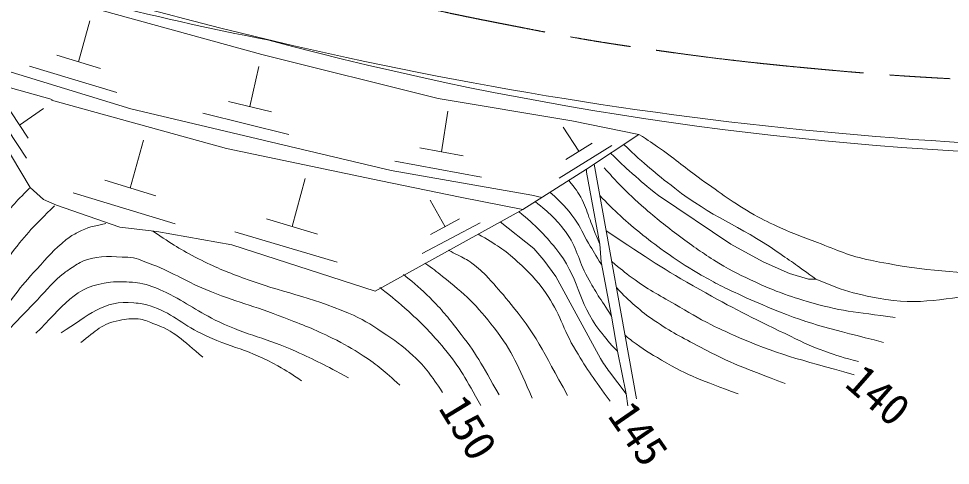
# Model space of a CAD drawing. Units: millimetres, scale not verified. Extents: x 40000 to 680000, y 20000 to 380000.
# Drawn here: x 163273 to 216938, y 246845 to 272596 of the extents above; entities that cross this region are included whole.
import ezdxf
from ezdxf.enums import TextEntityAlignment as Align

# ---------------------------------------------------------------- set-up
doc = ezdxf.new("R2010")
doc.units = ezdxf.units.MM
doc.header["$LTSCALE"] = 1000
doc.linetypes.add('CHAIN', pattern=[18.5, 12, -1.5, 3.5, -1.5])
doc.layers.add('M-BGD', color=7, linetype='Continuous', lineweight=13)
doc.layers.add('M-BMK', color=2, linetype='CHAIN', lineweight=13)
doc.styles.add('ＭＳ ゴシック', font='')
doc.styles.get('ＭＳ ゴシック').set_extended_font_data('MS Gothic')

msp = doc.modelspace()

# ---------------------------------------------------------------- linework, layer by layer
at = {"layer": 'M-BGD'}
for p, q in [((159835, 275350), (177276, 270524)), ((166725, 270104), (167382, 272466)), ((159496, 270524), (169741, 267392)), ((167982, 269722), (165468, 270486)), ((168933, 268335), (163906, 269862)), ((176597, 267523), (177109, 269844)), ((177834, 267219), (175361, 267827)), ((163717, 264559), (161728, 267570)), ((163325, 266462), (164708, 267423)), ((169741, 267392), (184727, 263836)), ((187622, 264921), (187991, 267262)), ((163822, 265709), (162828, 267215)), ((178827, 265926), (173882, 267141)), ((195543, 264949), (194629, 266342)), ((169701, 262831), (170468, 265590)), ((188870, 264694), (186373, 265149)), ((197436, 265286), (194404, 263399)), ((196301, 265421), (194785, 264477)), ((189937, 263467), (184942, 264377)), ((196416, 264207), (198866, 250672)), ((184727, 263836), (192840, 262421)), ((192320, 261588), (195987, 263920)), ((171169, 262385), (168233, 263277)), ((179024, 260610), (179778, 263373)), ((172280, 260764), (166409, 262549)), ((192840, 262421), (193411, 262282)), ((187833, 260604), (186970, 262137)), ((180494, 260171), (177554, 261050)), ((189851, 260825), (186524, 259053)), ((188665, 261047), (187001, 260161)), ((181612, 258556), (175733, 260313)), ((198273, 250966), (198354, 250272))]:
    msp.add_line(p, q, dxfattribs=at)
for points in [[(177276, 270524), (187436, 267984), (195141, 266714), (198991, 265925)], [(192320, 261588), (183817, 256882), (175553, 259561), (171238, 260318), (169102, 260567), (165461, 261837), (164699, 262176), (163937, 262853), (160042, 269373), (165207, 267933)], [(165169, 267900), (175244, 265106), (184134, 263243), (188706, 262312), (192320, 261588)], [(198991, 265925), (195987, 263920), (195987, 263751), (196749, 259602)], [(210583, 257027), (209195, 257570), (208772, 257570), (207671, 257909), (206147, 258586), (204285, 259602), (200136, 262396)], [(196778, 253003), (194209, 257740), (193532, 258671), (192939, 259348), (191016, 260875)], [(196529, 260097), (196749, 259602), (196834, 258586), (197427, 255454), (197765, 253422), (198273, 250966), (197308, 252233)]]:
    msp.add_lwpolyline(points, dxfattribs=at)
for centre, radius, start, end in [((231889, 499093), 234083, 251.48334, 268.15112), ((204844, 414910), 146098, 251.18213, 259.25875), ((228565, 460855), 196215, 254.94987, 268.81888)]:
    msp.add_arc(centre, radius, start, end, dxfattribs=at)
for points, knots in [([(198991, 265925), (199596, 265539), (199758, 265427), (200240, 265095), (201186, 264443), (201653, 263991), (202591, 263328), (203759, 262501), (204395, 262002), (205639, 261296), (206218, 260967), (206555, 260804), (207163, 260534), (207977, 260172), (208446, 260000), (209280, 259687), (210455, 259245), (211099, 258924), (212328, 258671), (215182, 258083), (216834, 257975), (219746, 257887), (221030, 257848), (221481, 257828), (223034, 257868)], [0, 0, 0, 0, 1, 1, 1, 2, 2, 2, 3, 3, 3, 4, 4, 4, 5, 5, 5, 6, 6, 6, 7, 7, 7, 8, 8, 8, 8]), ([(198121, 265344), (199427, 264109), (199870, 263753), (201067, 262820), (203206, 261152), (204733, 260698), (206965, 259158), (207845, 258550), (208145, 258350), (209195, 257570)], [0, 0, 0, 0, 1, 1, 1, 2, 2, 2, 3, 3, 3, 3]), ([(197366, 264840), (197951, 264267), (198113, 264112), (198612, 263666), (199190, 263150), (199395, 262990), (200136, 262396)], [0, 0, 0, 0, 1, 1, 1, 2, 2, 2, 2]), ([(197003, 264005), (197395, 263552), (197511, 263429), (197850, 263074), (198415, 262481), (198759, 262175), (199374, 261634), (200169, 260936), (200638, 260568), (201491, 259941), (202296, 259349), (202754, 259023), (203607, 258502), (204402, 258015), (204881, 257797), (205724, 257401), (206180, 257187), (206439, 257073), (206909, 256893), (207593, 256631), (207986, 256511), (208687, 256300), (210619, 255720), (211378, 255697), (213767, 255369)], [0, 0, 0, 0, 1, 1, 1, 2, 2, 2, 3, 3, 3, 4, 4, 4, 5, 5, 5, 6, 6, 6, 7, 7, 7, 8, 8, 8, 8]), ([(194954, 263263), (195345, 262782), (195487, 262615), (195733, 262142), (195956, 261713), (196007, 261440), (196183, 260989), (196329, 260613), (196399, 260433), (196529, 260097)], [0, 0, 0, 0, 1, 1, 1, 2, 2, 2, 3, 3, 3, 3]), ([(158311, 255284), (158558, 255501), (158625, 255590), (158819, 255792), (160456, 257502), (160597, 259062), (162121, 260872), (162784, 261660), (163028, 261961), (163899, 262820)], [0, 0, 0, 0, 1, 1, 1, 2, 2, 2, 3, 3, 3, 3]), ([(193885, 262583), (194583, 261931), (194842, 261715), (195310, 261042), (195665, 260530), (195784, 260194), (196098, 259657), (196382, 259171), (196475, 259016), (196838, 258420)], [0, 0, 0, 0, 1, 1, 1, 2, 2, 2, 3, 3, 3, 3]), ([(193034, 262042), (193874, 261369), (194191, 261085), (194764, 260324), (195450, 259411), (195482, 258690), (196037, 257692), (196538, 256793), (196736, 256487), (197427, 255454)], [0, 0, 0, 0, 1, 1, 1, 2, 2, 2, 3, 3, 3, 3]), ([(196743, 262399), (197220, 261903), (197354, 261766), (197765, 261380), (198244, 260931), (198528, 260696), (199035, 260280), (199582, 259831), (199898, 259589), (200475, 259179), (201215, 258653), (201638, 258367), (202422, 257909), (203290, 257401), (203796, 257147), (204708, 256724), (205460, 256374), (205888, 256191), (206655, 255877), (209086, 254884), (210032, 254732), (213090, 253930)], [0, 0, 0, 0, 1, 1, 1, 2, 2, 2, 3, 3, 3, 4, 4, 4, 5, 5, 5, 6, 6, 6, 7, 7, 7, 7]), ([(160089, 254946), (160462, 255315), (160564, 255452), (160851, 255792), (161826, 256951), (161968, 257888), (162883, 259094), (163745, 260232), (164135, 260624), (165338, 261804)], [0, 0, 0, 0, 1, 1, 1, 2, 2, 2, 3, 3, 3, 3]), ([(192098, 261466), (193125, 260610), (193460, 260245), (194209, 259348), (195557, 257736), (195446, 256254), (196749, 254607), (197128, 254129), (197265, 253930), (197765, 253422)], [0, 0, 0, 0, 1, 1, 1, 2, 2, 2, 3, 3, 3, 3]), ([(161867, 255030), (162962, 256545), (163266, 257022), (164322, 258163), (164957, 258850), (165286, 259270), (166015, 259856), (166258, 260052), (166418, 260132), (166693, 260280), (167273, 260591), (167558, 260617), (168301, 260788)], [0, 0, 0, 0, 1, 1, 1, 2, 2, 2, 3, 3, 3, 4, 4, 4, 4]), ([(171001, 260346), (172200, 259550), (172564, 259300), (173635, 258756), (174599, 258266), (175161, 258030), (176175, 257655), (178530, 256785), (179959, 256598), (182271, 255623), (183076, 255284), (183495, 255011), (184219, 254522), (184942, 254034), (185360, 253765), (185997, 253168), (186768, 252443), (187000, 252067), (187690, 251051)], [0, 0, 0, 0, 1, 1, 1, 2, 2, 2, 3, 3, 3, 4, 4, 4, 5, 5, 5, 6, 6, 6, 6]), ([(197110, 260373), (199629, 258692), (200339, 258203), (202507, 256978), (204387, 255915), (205474, 255379), (207417, 254438), (208297, 254012), (208784, 253754), (209703, 253422), (210451, 253152), (210726, 253071), (211651, 252829)], [0, 0, 0, 0, 1, 1, 1, 2, 2, 2, 3, 3, 3, 4, 4, 4, 4]), ([(189745, 260181), (190819, 259534), (191206, 259316), (192008, 258586), (192701, 257956), (193074, 257572), (193617, 256808), (194471, 255606), (194603, 254724), (195364, 253461), (196074, 252281), (196362, 251881), (197342, 250543)], [0, 0, 0, 0, 1, 1, 1, 2, 2, 2, 3, 3, 3, 4, 4, 4, 4]), ([(188036, 259248), (188282, 259120), (188345, 259085), (188542, 258978), (188874, 258798), (189084, 258732), (189383, 258502), (189773, 258202), (189977, 258012), (190315, 257655), (190797, 257144), (191052, 256842), (191500, 256300), (193090, 254376), (193445, 253474), (194887, 250882)], [0, 0, 0, 0, 1, 1, 1, 2, 2, 2, 3, 3, 3, 4, 4, 4, 5, 5, 5, 5]), ([(162798, 254776), (163446, 255451), (163610, 255622), (164134, 256161), (164767, 256813), (165077, 257226), (165761, 257824), (165975, 258012), (166114, 258095), (166354, 258248), (166642, 258430), (166792, 258566), (167116, 258671), (168030, 258968), (168610, 258865), (169571, 258840), (170053, 258828), (170304, 258666), (170757, 258502), (172092, 258017), (172746, 257522), (174059, 256978), (175779, 256265), (176812, 256049), (178546, 255369), (179650, 254936), (180279, 254713), (181340, 254184), (182056, 253827), (182449, 253606), (183118, 253168), (184004, 252588), (184291, 252309), (185235, 251474)], [0, 0, 0, 0, 1, 1, 1, 2, 2, 2, 3, 3, 3, 4, 4, 4, 5, 5, 5, 6, 6, 6, 7, 7, 7, 8, 8, 8, 9, 9, 9, 10, 10, 10, 11, 11, 11, 11]), ([(186674, 258502), (187164, 258168), (187301, 258048), (187690, 257740), (188973, 256723), (189659, 256076), (190653, 254776), (191750, 253342), (192040, 252613), (192855, 250712)], [0, 0, 0, 0, 1, 1, 1, 2, 2, 2, 3, 3, 3, 3]), ([(197430, 258606), (197967, 258138), (198138, 258010), (198612, 257655), (199516, 256979), (200095, 256704), (201067, 256131), (201884, 255650), (202337, 255371), (203184, 254946), (203673, 254700), (203954, 254576), (204454, 254353), (207060, 253188), (208095, 253017), (211397, 252067)], [0, 0, 0, 0, 1, 1, 1, 2, 2, 2, 3, 3, 3, 4, 4, 4, 5, 5, 5, 5]), ([(185440, 257842), (186183, 257245), (186405, 257055), (186971, 256496), (187653, 255822), (187981, 255392), (188575, 254641), (189645, 253288), (189923, 252701), (190946, 250915)], [0, 0, 0, 0, 1, 1, 1, 2, 2, 2, 3, 3, 3, 3]), ([(164270, 254457), (165787, 255972), (166534, 257206), (168555, 257401), (169049, 257449), (169331, 257438), (169825, 257401), (170059, 257383), (170192, 257375), (170418, 257316), (170965, 257175), (171265, 257057), (171773, 256808), (172996, 256210), (173591, 255701), (174821, 255115), (176484, 254322), (177547, 254185), (179223, 253422), (180435, 252870), (180852, 252663), (182271, 251898)], [0, 0, 0, 0, 1, 1, 1, 2, 2, 2, 3, 3, 3, 4, 4, 4, 5, 5, 5, 6, 6, 6, 7, 7, 7, 7]), ([(184085, 257089), (184888, 256467), (185118, 256274), (185743, 255708), (186591, 254937), (187045, 254475), (187775, 253591), (188749, 252409), (189015, 251864), (189891, 250289)], [0, 0, 0, 0, 1, 1, 1, 2, 2, 2, 3, 3, 3, 3]), ([(197701, 257106), (198189, 256589), (198334, 256432), (198781, 256046), (199192, 255692), (199434, 255505), (199882, 255200), (200861, 254531), (201461, 254233), (202507, 253676), (204350, 252693), (205074, 252465), (207417, 251559)], [0, 0, 0, 0, 1, 1, 1, 2, 2, 2, 3, 3, 3, 4, 4, 4, 4]), ([(210583, 257027), (211280, 256789), (211865, 256657), (212779, 256483), (215224, 256016), (216669, 256514), (219146, 256756), (220004, 256839), (220497, 256845), (221330, 257065), (221537, 257120), (221709, 257169), (221867, 257219)], [0, 0, 0, 0, 1, 1, 1, 2, 2, 2, 3, 3, 3, 4, 4, 4, 4]), ([(165719, 254481), (167309, 255493), (168147, 256388), (169910, 256216), (170278, 256180), (170489, 256159), (170841, 256046), (172095, 255643), (172619, 255010), (173805, 254438), (175486, 253626), (176593, 253514), (178207, 252575), (178747, 252261), (178953, 252153), (179562, 251728)], [0, 0, 0, 0, 1, 1, 1, 2, 2, 2, 3, 3, 3, 4, 4, 4, 5, 5, 5, 5]), ([(166862, 253930), (167722, 254600), (168088, 255016), (169063, 255200), (169487, 255280), (169735, 255326), (170164, 255284), (170508, 255251), (170685, 255146), (171011, 255030), (172290, 254576), (172695, 254070), (173889, 253083)], [0, 0, 0, 0, 1, 1, 1, 2, 2, 2, 3, 3, 3, 4, 4, 4, 4]), ([(198201, 254348), (198389, 254184), (198449, 254142), (198612, 254014), (199233, 253528), (199628, 253318), (200305, 252914), (201920, 251950), (202621, 251765), (204708, 250966)], [0, 0, 0, 0, 1, 1, 1, 2, 2, 2, 3, 3, 3, 3])]:
    msp.add_open_spline(points, degree=3, knots=knots, dxfattribs=at)
for points in [[(192926, 259358), (192936, 259349), (192945, 259340), (192954, 259332)], [(196778, 253003), (196943, 252756), (197114, 252509), (197308, 252233)]]:
    msp.add_open_spline(points, degree=3, dxfattribs=at)
at = {"layer": 'M-BMK'}
msp.add_open_spline([(181856, 274340), (186386, 273284), (187588, 272986), (191293, 272268), (194048, 271733), (195589, 271412), (198366, 271008), (202310, 270434), (204526, 270145), (208494, 269770), (211596, 269476), (213337, 269333), (216449, 269159), (221028, 268902), (223598, 268775), (228184, 268753), (234419, 268722), (236555, 268926), (244132, 269445)], degree=3, knots=[0, 0, 0, 0, 1, 1, 1, 2, 2, 2, 3, 3, 3, 4, 4, 4, 5, 5, 5, 6, 6, 6, 6], dxfattribs=at)

# ---------------------------------------------------------------- texts
at = {"layer": 'M-BGD', "style": 'ＭＳ ゴシック'}
for s, rotation, p in [('140', 318.866, (210424, 251025)), ('150', 301.411, (186950, 249857)), ('145', 304.675, (196705, 249381))]:
    msp.add_text(s, height=1833, rotation=rotation, dxfattribs=at).set_placement(p, align=Align.BOTTOM_LEFT)

doc.saveas('drawing.dxf')
